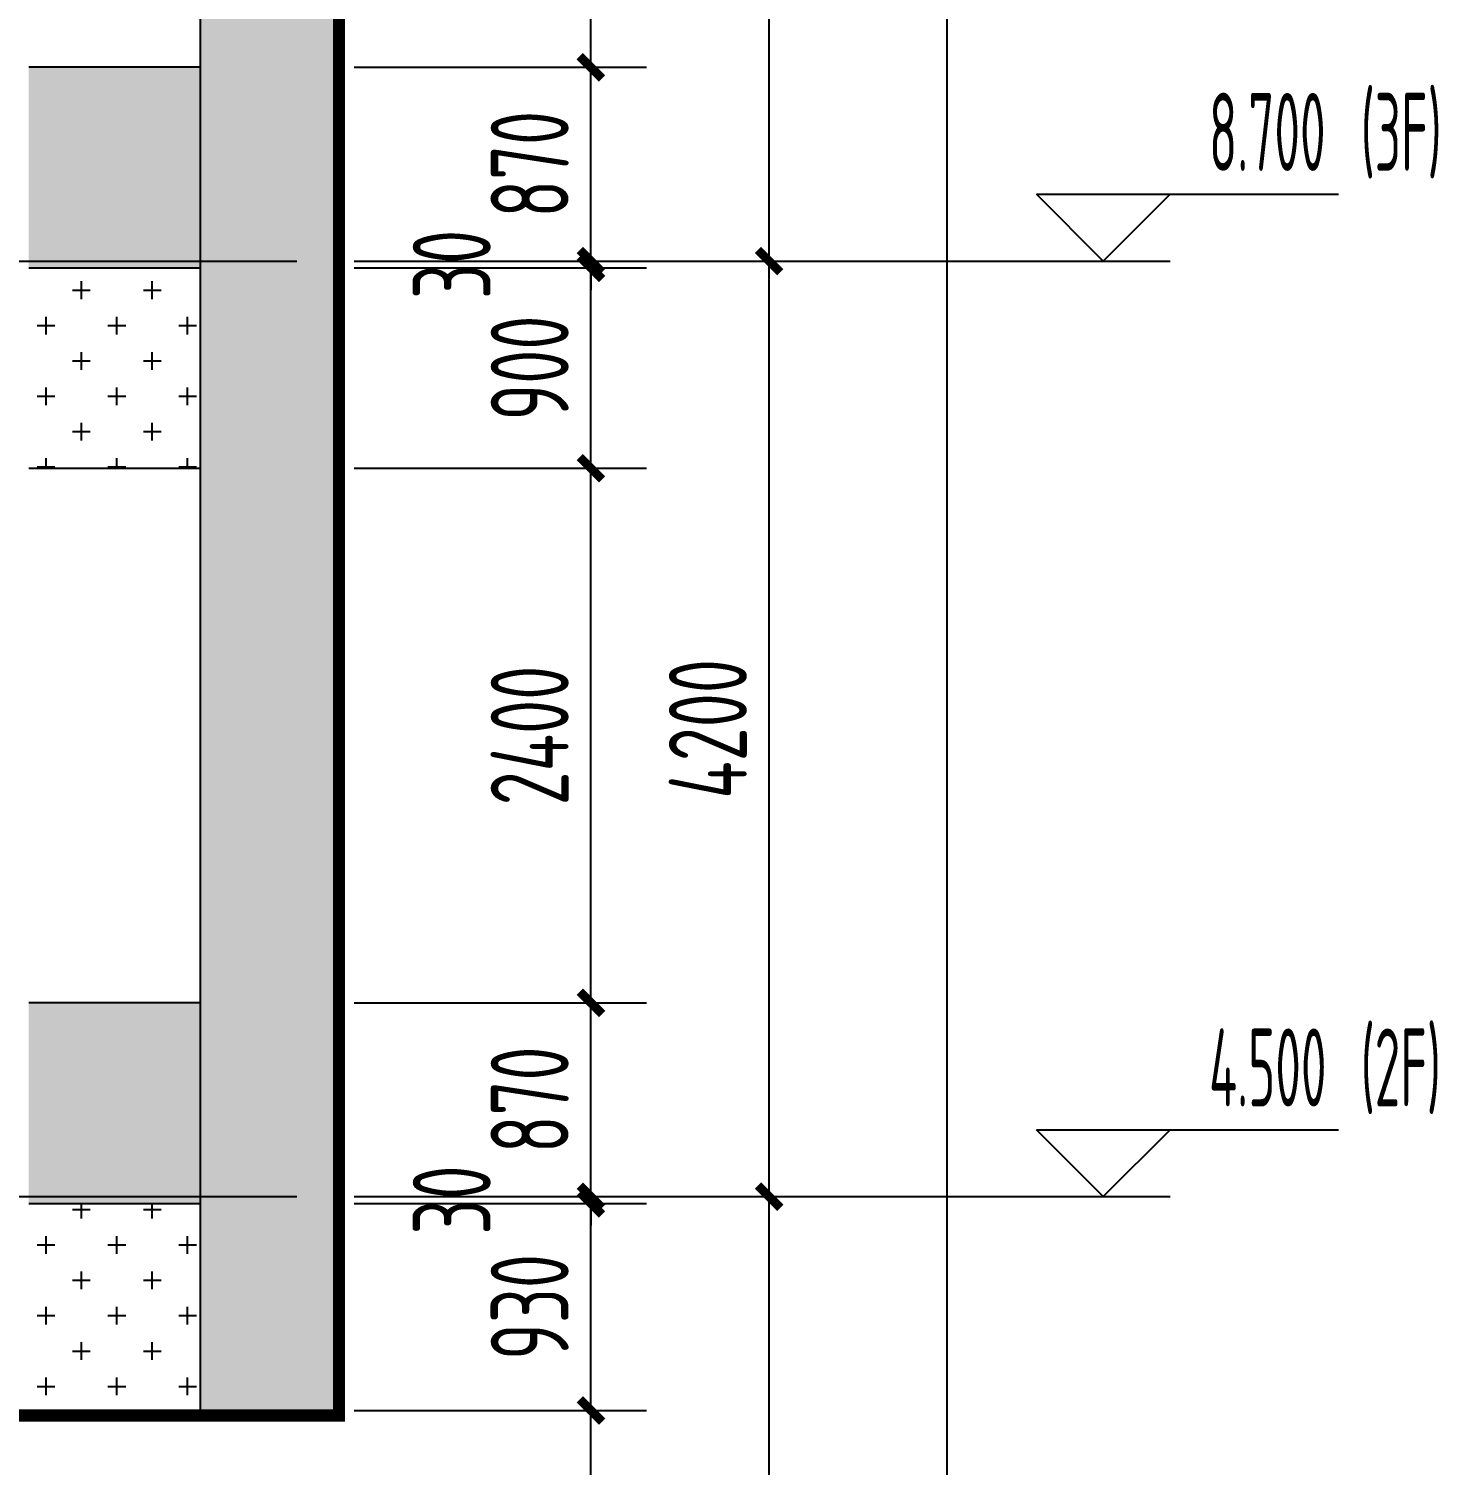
# Model space of a CAD drawing. Extents: x -863035 to 270371, y -8918 to 240488.
# Drawn here: x -262982 to -256653, y 150750 to 157199 of the extents above; entities that cross this region are included whole.
import ezdxf

# ---------------------------------------------------------------- set-up
doc = ezdxf.new("R2010")
doc.units = 0
doc.header["$LTSCALE"] = 1000
doc.header["$MEASUREMENT"] = 0
doc.linetypes.add('109-34 轴网$0$L1$0$$AUDIT_BAD_LTYPE1', pattern=[0])
for name, color, linetype in [('01-标注_尺寸', 124, 'Continuous'), ('01-标注_标高', 200, 'Continuous'), ('01-标注_轴线坐标', 132, 'Continuous'), ('02-TEXT_标注', 130, 'Continuous'), ('05-填充_156', 156, 'Continuous'), ('05-填充_18', 18, 'Continuous'), ('05-填充_天正', 26, 'Continuous'), ('A-C_窗', 140, 'Continuous'), ('E-立面', 255, 'Continuous'), ('E-立面轮廓', 241, 'Continuous')]:
    doc.layers.add(name, color=color, linetype=linetype)
doc.layers.add('04-不打印_辅助线', color=165, linetype='Continuous', plot=False)
doc.styles.add('_TCH_DIM', font='ROS1', dxfattribs={"width": 0.75, "bigfont": 'JD'})
doc.styles.add('_TCH_DIM_T3', font='ROS1', dxfattribs={"width": 0.75, "bigfont": 'JD'})
doc.dimstyles.new('_TCH_ARCH&&100', dxfattribs={"dimtxt": 350, "dimasz": 100, "dimexe": 250, "dimexo": 300, "dimgap": 100, "dimtad": 1, "dimdec": 0, "dimzin": 0, "dimdsep": 46, "dimtxsty": '_TCH_DIM_T3', "dimblk": 'ARCHTICK', "dimcen": 0.09, "dimclrt": 7, "dimazin": 2, "dimtfac": 1, "dimtdec": 0, "dimtix": 1, "dimtmove": 2, "dimatfit": 3, "dimfxl": 0, "dimtolj": 1, "dimtzin": 0, "dimarcsym": 0})

# ---------------------------------------------------------------- blocks, each defined once
blk = doc.blocks.new('_ArchTick')
at = {"color": 0, "linetype": 'ByBlock', "const_width": 0.4}
blk.add_lwpolyline([(-0.5, -0.5), (0.5, 0.5)], dxfattribs=at)
blk = doc.blocks.new('*D2363')
at = {"layer": '01-标注_轴线坐标', "color": 0, "lineweight": -2, "transparency": 16777216}
for p, q in [((51695.3, -10818.3), (53008.3, -10818.3)), ((52758.3, -15018.3), (52758.3, -10818.3)), ((51695.3, -15018.3), (53008.3, -15018.3))]:
    blk.add_line(p, q, dxfattribs=at)
at = {"layer": 'Defpoints', "color": 0, "transparency": 16777216}
for p in [(51395.3, -10818.3), (52758.3, -10818.3), (51395.3, -15018.3)]:
    blk.add_point(p, dxfattribs=at)
at = {"layer": '01-标注_轴线坐标', "color": 0, "lineweight": -2, "transparency": 16777216, "xscale": 100, "yscale": 100, "zscale": 100}
for p, rotation in [((52758.3, -10818.3), 90), ((52758.3, -15018.3), 270)]:
    blk.add_blockref('_ArchTick', p, dxfattribs=dict(at, rotation=rotation))
at = {"layer": '01-标注_轴线坐标', "color": 7, "transparency": 16777216, "insert": (52483.3, -12918.3), "char_height": 350, "attachment_point": 5, "rotation": 90, "style": '_TCH_DIM_T3'}
blk.add_mtext('\\A1;4200', dxfattribs=at)
blk = doc.blocks.new('*D2364')
at = {"layer": '01-标注_轴线坐标', "color": 0, "lineweight": -2, "transparency": 16777216}
for p, q in [((51695.3, -15018.3), (53008.3, -15018.3)), ((52758.3, -19218.3), (52758.3, -15018.3)), ((51695.3, -19218.3), (53008.3, -19218.3))]:
    blk.add_line(p, q, dxfattribs=at)
at = {"layer": 'Defpoints', "color": 0, "transparency": 16777216}
for p in [(51395.3, -15018.3), (52758.3, -15018.3), (51395.3, -19218.3)]:
    blk.add_point(p, dxfattribs=at)
at = {"layer": '01-标注_轴线坐标', "color": 0, "lineweight": -2, "transparency": 16777216, "xscale": 100, "yscale": 100, "zscale": 100}
for p, rotation in [((52758.3, -15018.3), 90), ((52758.3, -19218.3), 270)]:
    blk.add_blockref('_ArchTick', p, dxfattribs=dict(at, rotation=rotation))
at = {"layer": '01-标注_轴线坐标', "color": 7, "transparency": 16777216, "insert": (52483.3, -17118.3), "char_height": 350, "attachment_point": 5, "rotation": 90, "style": '_TCH_DIM_T3'}
blk.add_mtext('\\A1;4200', dxfattribs=at)
blk = doc.blocks.new('*D2365')
at = {"layer": '01-标注_轴线坐标', "color": 0, "lineweight": -2, "transparency": 16777216}
for p, q in [((51695.3, -19218.3), (53008.3, -19218.3)), ((52758.3, -23718.3), (52758.3, -19218.3)), ((51695.3, -23718.3), (53008.3, -23718.3))]:
    blk.add_line(p, q, dxfattribs=at)
at = {"layer": 'Defpoints', "color": 0, "transparency": 16777216}
for p in [(51395.3, -19218.3), (52758.3, -19218.3), (51395.3, -23718.3)]:
    blk.add_point(p, dxfattribs=at)
at = {"layer": '01-标注_轴线坐标', "color": 0, "lineweight": -2, "transparency": 16777216, "xscale": 100, "yscale": 100, "zscale": 100}
for p, rotation in [((52758.3, -19218.3), 90), ((52758.3, -23718.3), 270)]:
    blk.add_blockref('_ArchTick', p, dxfattribs=dict(at, rotation=rotation))
at = {"layer": '01-标注_轴线坐标', "color": 7, "transparency": 16777216, "insert": (52483.3, -21468.3), "char_height": 350, "attachment_point": 5, "rotation": 90, "style": '_TCH_DIM_T3'}
blk.add_mtext('\\A1;4500', dxfattribs=at)
blk = doc.blocks.new('*D2367')
at = {"layer": '01-标注_轴线坐标', "color": 0, "lineweight": -2, "transparency": 16777216}
for p, q in [((51195.3, -2918.3), (53808.3, -2918.3)), ((53558.3, -23818.3), (53558.3, -2918.3)), ((51195.3, -23818.3), (53808.3, -23818.3))]:
    blk.add_line(p, q, dxfattribs=at)
at = {"layer": 'Defpoints', "color": 0, "transparency": 16777216}
for p in [(50895.3, -2918.3), (53558.3, -2918.3), (50895.3, -23818.3)]:
    blk.add_point(p, dxfattribs=at)
at = {"layer": '01-标注_轴线坐标', "color": 0, "lineweight": -2, "transparency": 16777216, "xscale": 100, "yscale": 100, "zscale": 100}
for p, rotation in [((53558.3, -2918.3), 90), ((53558.3, -23818.3), 270)]:
    blk.add_blockref('_ArchTick', p, dxfattribs=dict(at, rotation=rotation))
at = {"layer": '01-标注_轴线坐标', "color": 7, "transparency": 16777216, "insert": (53283.3, -13368.3), "char_height": 350, "attachment_point": 5, "rotation": 90, "style": '_TCH_DIM_T3'}
blk.add_mtext('\\A1;20900', dxfattribs=at)
blk = doc.blocks.new('*D198')
at = {"layer": '01-标注_尺寸', "color": 0, "lineweight": -2, "transparency": 16777216}
for p, q in [((-261520.7, 159426.2), (-260207.7, 159426.2)), ((-260457.7, 157026.2), (-260457.7, 159426.2)), ((-261520.7, 157026.2), (-260207.7, 157026.2))]:
    blk.add_line(p, q, dxfattribs=at)
at = {"layer": 'Defpoints', "color": 0, "transparency": 16777216}
for p in [(-261820.7, 159426.2), (-260457.7, 159426.2), (-261820.7, 157026.2)]:
    blk.add_point(p, dxfattribs=at)
at = {"layer": '01-标注_尺寸', "color": 0, "lineweight": -2, "transparency": 16777216, "xscale": 100, "yscale": 100, "zscale": 100}
for p, rotation in [((-260457.7, 159426.2), 90), ((-260457.7, 157026.2), 270)]:
    blk.add_blockref('_ArchTick', p, dxfattribs=dict(at, rotation=rotation))
at = {"layer": '01-标注_尺寸', "color": 7, "transparency": 16777216, "insert": (-260732.7, 158226.2), "char_height": 350, "attachment_point": 5, "rotation": 90, "style": '_TCH_DIM_T3'}
blk.add_mtext('\\A1;2400', dxfattribs=at)
blk = doc.blocks.new('*D199')
at = {"layer": '01-标注_尺寸', "color": 0, "lineweight": -2, "transparency": 16777216}
for p, q in [((-261520.7, 157026.2), (-260207.7, 157026.2)), ((-260457.7, 156156.2), (-260457.7, 157026.2)), ((-261520.7, 156156.2), (-260207.7, 156156.2))]:
    blk.add_line(p, q, dxfattribs=at)
at = {"layer": 'Defpoints', "color": 0, "transparency": 16777216}
for p in [(-261820.7, 157026.2), (-260457.7, 157026.2), (-261820.7, 156156.2)]:
    blk.add_point(p, dxfattribs=at)
at = {"layer": '01-标注_尺寸', "color": 0, "lineweight": -2, "transparency": 16777216, "xscale": 100, "yscale": 100, "zscale": 100}
for p, rotation in [((-260457.7, 157026.2), 90), ((-260457.7, 156156.2), 270)]:
    blk.add_blockref('_ArchTick', p, dxfattribs=dict(at, rotation=rotation))
at = {"layer": '01-标注_尺寸', "color": 7, "transparency": 16777216, "insert": (-260732.7, 156591.2), "char_height": 350, "attachment_point": 5, "rotation": 90, "style": '_TCH_DIM_T3'}
blk.add_mtext('\\A1;870', dxfattribs=at)
blk = doc.blocks.new('*D200')
at = {"layer": '01-标注_尺寸', "color": 0, "lineweight": -2, "transparency": 16777216}
for p, q in [((-260457.7, 156156.2), (-260457.7, 156256.2)), ((-261520.7, 156156.2), (-260207.7, 156156.2)), ((-260457.7, 156126.2), (-260457.7, 156156.2)), ((-261520.7, 156126.2), (-260207.7, 156126.2)), ((-260457.7, 156126.2), (-260457.7, 156026.2))]:
    blk.add_line(p, q, dxfattribs=at)
at = {"layer": 'Defpoints', "color": 0, "transparency": 16777216}
for p in [(-261820.7, 156156.2), (-260457.7, 156156.2), (-261820.7, 156126.2)]:
    blk.add_point(p, dxfattribs=at)
at = {"layer": '01-标注_尺寸', "color": 0, "lineweight": -2, "transparency": 16777216, "xscale": 100, "yscale": 100, "zscale": 100}
for p, rotation in [((-260457.7, 156156.2), 270), ((-260457.7, 156126.2), 90)]:
    blk.add_blockref('_ArchTick', p, dxfattribs=dict(at, rotation=rotation))
at = {"layer": '01-标注_尺寸', "color": 7, "transparency": 16777216, "insert": (-261082.7, 156141.2), "char_height": 350, "attachment_point": 5, "rotation": 90, "style": '_TCH_DIM_T3'}
blk.add_mtext('\\A1;30', dxfattribs=at)
blk = doc.blocks.new('*D201')
at = {"layer": '01-标注_尺寸', "color": 0, "lineweight": -2, "transparency": 16777216}
for p, q in [((-261520.7, 156126.2), (-260207.7, 156126.2)), ((-260457.7, 155226.2), (-260457.7, 156126.2)), ((-261520.7, 155226.2), (-260207.7, 155226.2))]:
    blk.add_line(p, q, dxfattribs=at)
at = {"layer": 'Defpoints', "color": 0, "transparency": 16777216}
for p in [(-261820.7, 156126.2), (-260457.7, 156126.2), (-261820.7, 155226.2)]:
    blk.add_point(p, dxfattribs=at)
at = {"layer": '01-标注_尺寸', "color": 0, "lineweight": -2, "transparency": 16777216, "xscale": 100, "yscale": 100, "zscale": 100}
for p, rotation in [((-260457.7, 156126.2), 90), ((-260457.7, 155226.2), 270)]:
    blk.add_blockref('_ArchTick', p, dxfattribs=dict(at, rotation=rotation))
at = {"layer": '01-标注_尺寸', "color": 7, "transparency": 16777216, "insert": (-260732.7, 155676.2), "char_height": 350, "attachment_point": 5, "rotation": 90, "style": '_TCH_DIM_T3'}
blk.add_mtext('\\A1;900', dxfattribs=at)
blk = doc.blocks.new('*D202')
at = {"layer": '01-标注_尺寸', "color": 0, "lineweight": -2, "transparency": 16777216}
for p, q in [((-261520.7, 155226.2), (-260207.7, 155226.2)), ((-260457.7, 152826.2), (-260457.7, 155226.2)), ((-261520.7, 152826.2), (-260207.7, 152826.2))]:
    blk.add_line(p, q, dxfattribs=at)
at = {"layer": 'Defpoints', "color": 0, "transparency": 16777216}
for p in [(-261820.7, 155226.2), (-260457.7, 155226.2), (-261820.7, 152826.2)]:
    blk.add_point(p, dxfattribs=at)
at = {"layer": '01-标注_尺寸', "color": 0, "lineweight": -2, "transparency": 16777216, "xscale": 100, "yscale": 100, "zscale": 100}
for p, rotation in [((-260457.7, 155226.2), 90), ((-260457.7, 152826.2), 270)]:
    blk.add_blockref('_ArchTick', p, dxfattribs=dict(at, rotation=rotation))
at = {"layer": '01-标注_尺寸', "color": 7, "transparency": 16777216, "insert": (-260732.7, 154026.2), "char_height": 350, "attachment_point": 5, "rotation": 90, "style": '_TCH_DIM_T3'}
blk.add_mtext('\\A1;2400', dxfattribs=at)
blk = doc.blocks.new('*D203')
at = {"layer": '01-标注_尺寸', "color": 0, "lineweight": -2, "transparency": 16777216}
for p, q in [((-261520.7, 152826.2), (-260207.7, 152826.2)), ((-260457.7, 151956.2), (-260457.7, 152826.2)), ((-261520.7, 151956.2), (-260207.7, 151956.2))]:
    blk.add_line(p, q, dxfattribs=at)
at = {"layer": 'Defpoints', "color": 0, "transparency": 16777216}
for p in [(-261820.7, 152826.2), (-260457.7, 152826.2), (-261820.7, 151956.2)]:
    blk.add_point(p, dxfattribs=at)
at = {"layer": '01-标注_尺寸', "color": 0, "lineweight": -2, "transparency": 16777216, "xscale": 100, "yscale": 100, "zscale": 100}
for p, rotation in [((-260457.7, 152826.2), 90), ((-260457.7, 151956.2), 270)]:
    blk.add_blockref('_ArchTick', p, dxfattribs=dict(at, rotation=rotation))
at = {"layer": '01-标注_尺寸', "color": 7, "transparency": 16777216, "insert": (-260732.7, 152391.2), "char_height": 350, "attachment_point": 5, "rotation": 90, "style": '_TCH_DIM_T3'}
blk.add_mtext('\\A1;870', dxfattribs=at)
blk = doc.blocks.new('*D204')
at = {"layer": '01-标注_尺寸', "color": 0, "lineweight": -2, "transparency": 16777216}
for p, q in [((-260457.7, 151956.2), (-260457.7, 152056.2)), ((-261520.7, 151956.2), (-260207.7, 151956.2)), ((-260457.7, 151926.2), (-260457.7, 151956.2)), ((-261520.7, 151926.2), (-260207.7, 151926.2)), ((-260457.7, 151926.2), (-260457.7, 151826.2))]:
    blk.add_line(p, q, dxfattribs=at)
at = {"layer": 'Defpoints', "color": 0, "transparency": 16777216}
for p in [(-261820.7, 151956.2), (-260457.7, 151956.2), (-261820.7, 151926.2)]:
    blk.add_point(p, dxfattribs=at)
at = {"layer": '01-标注_尺寸', "color": 0, "lineweight": -2, "transparency": 16777216, "xscale": 100, "yscale": 100, "zscale": 100}
for p, rotation in [((-260457.7, 151956.2), 270), ((-260457.7, 151926.2), 90)]:
    blk.add_blockref('_ArchTick', p, dxfattribs=dict(at, rotation=rotation))
at = {"layer": '01-标注_尺寸', "color": 7, "transparency": 16777216, "insert": (-261082.7, 151941.2), "char_height": 350, "attachment_point": 5, "rotation": 90, "style": '_TCH_DIM_T3'}
blk.add_mtext('\\A1;30', dxfattribs=at)
blk = doc.blocks.new('*D205')
at = {"layer": '01-标注_尺寸', "color": 0, "lineweight": -2, "transparency": 16777216}
for p, q in [((-261520.7, 151926.2), (-260207.7, 151926.2)), ((-260457.7, 150996.2), (-260457.7, 151926.2)), ((-261520.7, 150996.2), (-260207.7, 150996.2))]:
    blk.add_line(p, q, dxfattribs=at)
at = {"layer": 'Defpoints', "color": 0, "transparency": 16777216}
for p in [(-261820.7, 151926.2), (-260457.7, 151926.2), (-261820.7, 150996.2)]:
    blk.add_point(p, dxfattribs=at)
at = {"layer": '01-标注_尺寸', "color": 0, "lineweight": -2, "transparency": 16777216, "xscale": 100, "yscale": 100, "zscale": 100}
for p, rotation in [((-260457.7, 151926.2), 90), ((-260457.7, 150996.2), 270)]:
    blk.add_blockref('_ArchTick', p, dxfattribs=dict(at, rotation=rotation))
at = {"layer": '01-标注_尺寸', "color": 7, "transparency": 16777216, "insert": (-260732.7, 151461.2), "char_height": 350, "attachment_point": 5, "rotation": 90, "style": '_TCH_DIM_T3'}
blk.add_mtext('\\A1;930', dxfattribs=at)
blk = doc.blocks.new('*D206')
at = {"layer": '01-标注_尺寸', "color": 0, "lineweight": -2, "transparency": 16777216}
for p, q in [((-261520.7, 150996.2), (-260207.7, 150996.2)), ((-260457.7, 148356.2), (-260457.7, 150996.2)), ((-261520.7, 148356.2), (-260207.7, 148356.2))]:
    blk.add_line(p, q, dxfattribs=at)
at = {"layer": 'Defpoints', "color": 0, "transparency": 16777216}
for p in [(-261820.7, 150996.2), (-260457.7, 150996.2), (-261820.7, 148356.2)]:
    blk.add_point(p, dxfattribs=at)
at = {"layer": '01-标注_尺寸', "color": 0, "lineweight": -2, "transparency": 16777216, "xscale": 100, "yscale": 100, "zscale": 100}
for p, rotation in [((-260457.7, 150996.2), 90), ((-260457.7, 148356.2), 270)]:
    blk.add_blockref('_ArchTick', p, dxfattribs=dict(at, rotation=rotation))
at = {"layer": '01-标注_尺寸', "color": 7, "transparency": 16777216, "insert": (-260732.7, 149676.2), "char_height": 350, "attachment_point": 5, "rotation": 90, "style": '_TCH_DIM_T3'}
blk.add_mtext('\\A1;2640', dxfattribs=at)
blk = doc.blocks.new('hgrsjhytd')
at = {"layer": '05-填充_156'}
h = blk.add_hatch(dxfattribs=at)
h.set_pattern_fill('CROSS', color=136, scale=100, angle=-90)
h.set_pattern_definition([(360, (34871.21, -217830.64), (158.75, 158.75), [79.375, -238.125]), (90, (34910.9, -217870.32), (-158.75, 158.75), [79.375, -238.125])])
h.paths.add_polyline_path([(50203.9, -15048.3), (49433.9, -15048.3), (49433.9, -15948.3), (50203.9, -15948.3)])
h = blk.add_hatch(dxfattribs=at)
h.set_pattern_fill('CROSS', color=136, scale=100, angle=-90)
h.set_pattern_definition([(360, (34871.21, -217830.64), (158.75, 158.75), [79.375, -238.125]), (90, (34910.9, -217870.32), (-158.75, 158.75), [79.375, -238.125])])
h.paths.add_polyline_path([(50203.9, -19248.3), (49433.9, -19248.3), (49433.9, -20178.3), (50203.9, -20178.3)])
at = {"layer": '05-填充_18'}
h = blk.add_hatch(color=256, dxfattribs=at)
h.dxf.hatch_style = 1
h.paths.add_polyline_path([(50803.9, -9518.3), (50203.9, -9518.3), (50203.9, -20178.3), (50803.9, -20178.3)])
at = {"layer": '05-填充_天正'}
h = blk.add_hatch(dxfattribs=at)
h.set_pattern_fill('AR-CONC', color=256, scale=200)
h.set_pattern_definition([(50, (141203.1, -171174.53), (364.36934, -31.87817), [38.1, -419.1]), (355, (141203.1, -171174.53), (-70.48565, 382.1133), [30.48, -335.28]), (100.451, (141233.47, -171177.2), (293.885, 350.2334), [32.38, -356.18]), (46.1842, (141203.1, -171072.93), (542.1581, -84.0847), [57.15, -628.65]), (96.6356, (141248.3, -171079.94), (474.8085, 494.8511), [48.57, -534.27]), (351.184, (141203.1, -171072.93), (474.8092, 494.8502), [45.72, -502.92]), (21, (141253.9, -171098.33), (303.22976, -204.53104), [38.1, -419.1]), (326, (141253.9, -171098.33), (123.60406, 368.3759), [30.48, -335.28]), (71.4514, (141279.17, -171115.38), (426.833, 163.8457), [32.38, -356.18]), (37.5, (141203.1, -171174.53), (6.17721, 169.11008), [0, -331.216, 0, -340.36, 0, -336.55]), (7.5, (141203.1, -171174.53), (133.63933, 200.36115), [0, -194.056, 0, -323.596, 0, -128.27]), (327.5, (141089.82, -171174.53), (271.18119, -11.45749), [0, -127, 0, -396.24, 0, -525.78]), (317.5, (141039.02, -171174.53), (296.25836, 50.85298), [0, -165.1, 0, -263.144, 0, -373.38])])
h.paths.add_polyline_path([(49433.9, -15048.3), (50203.9, -15048.3), (50203.9, -14148.3), (49433.9, -14148.3)])
h.paths.add_polyline_path([(48033.9, -15048.3), (49373.9, -15048.3), (49373.9, -14148.3), (48033.9, -14148.3)])
h.paths.add_polyline_path([(43833.9, -15048.3), (45173.9, -15048.3), (45173.9, -14148.3), (43833.9, -14148.3)])
h.paths.add_polyline_path([(42433.9, -15048.3), (43773.9, -15048.3), (43773.9, -14148.3), (42433.9, -14148.3)])
h.paths.add_polyline_path([(41033.9, -14148.3), (42373.9, -14148.3), (42373.9, -15048.3), (41033.9, -15048.3)])
h.paths.add_polyline_path([(39633.9, -15048.3), (40973.9, -15048.3), (40973.9, -14148.3), (39633.9, -14148.3)])
h.paths.add_polyline_path([(35433.9, -15048.3), (36773.9, -15048.3), (36773.9, -14148.3), (35433.9, -14148.3)])
h.paths.add_polyline_path([(34033.9, -15048.3), (35373.9, -15048.3), (35373.9, -14148.3), (34033.9, -14148.3)])
h.paths.add_polyline_path([(32633.9, -15048.3), (33973.9, -15048.3), (33973.9, -14148.3), (32633.9, -14148.3)])
h.paths.add_polyline_path([(31233.9, -15048.3), (32573.9, -15048.3), (32573.9, -14148.3), (31233.9, -14148.3)])
h.paths.add_polyline_path([(27033.9, -14148.3), (28373.9, -14148.3), (28373.9, -15048.3), (27033.9, -15048.3)])
h.paths.add_polyline_path([(25633.9, -15048.3), (26973.9, -15048.3), (26973.9, -14148.3), (25633.9, -14148.3)])
h.paths.add_polyline_path([(24233.9, -14148.3), (25573.9, -14148.3), (25573.9, -15048.3), (24233.9, -15048.3)])
h.paths.add_polyline_path([(22833.9, -15048.3), (24173.9, -15048.3), (24173.9, -14148.3), (22833.9, -14148.3)])
h.paths.add_polyline_path([(18633.9, -15048.3), (19973.9, -15048.3), (19973.9, -14148.3), (18633.9, -14148.3)])
h.paths.add_polyline_path([(17803.9, -15048.3), (18573.9, -15048.3), (18573.9, -14148.3), (17803.9, -14148.3)])
h.paths.add_polyline_path([(17233.9, -15048.3), (17603.9, -15048.3), (17603.9, -14148.3), (17233.9, -14148.3)])
h.paths.add_polyline_path([(16403.9, -14148.3), (17173.9, -14148.3), (17173.9, -15048.3), (16403.9, -15048.3)])
h.paths.add_polyline_path([(15833.9, -15048.3), (16403.9, -15048.3), (16403.9, -14148.3), (15833.9, -14148.3)])
h.paths.add_polyline_path([(14433.9, -15048.3), (15773.9, -15048.3), (15773.9, -14148.3), (14433.9, -14148.3)])
h.paths.add_polyline_path([(10233.9, -15048.3), (11573.9, -15048.3), (11573.9, -14148.3), (10233.9, -14148.3)])
h.paths.add_polyline_path([(9403.9, -15048.3), (10173.9, -15048.3), (10173.9, -14148.3), (9403.9, -14148.3)])
h.paths.add_polyline_path([(8003.9, -15048.3), (8803.9, -15048.3), (8803.9, -14148.3), (8003.9, -14148.3)])
h = blk.add_hatch(dxfattribs=at)
h.set_pattern_fill('AR-CONC', color=256, scale=200)
h.set_pattern_definition([(50, (141203.1, -175374.53), (364.36934, -31.87817), [38.1, -419.1]), (355, (141203.1, -175374.53), (-70.48565, 382.1133), [30.48, -335.28]), (100.451, (141233.47, -175377.2), (293.885, 350.2334), [32.38, -356.18]), (46.1842, (141203.1, -175272.93), (542.1581, -84.0847), [57.15, -628.65]), (96.6356, (141248.3, -175279.94), (474.8085, 494.8511), [48.57, -534.27]), (351.184, (141203.1, -175272.93), (474.8092, 494.8502), [45.72, -502.92]), (21, (141253.9, -175298.33), (303.22976, -204.53104), [38.1, -419.1]), (326, (141253.9, -175298.33), (123.60406, 368.3759), [30.48, -335.28]), (71.4514, (141279.17, -175315.38), (426.833, 163.8457), [32.38, -356.18]), (37.5, (141203.1, -175374.53), (6.17721, 169.11008), [0, -331.216, 0, -340.36, 0, -336.55]), (7.5, (141203.1, -175374.53), (133.63933, 200.36115), [0, -194.056, 0, -323.596, 0, -128.27]), (327.5, (141089.82, -175374.53), (271.18119, -11.45749), [0, -127, 0, -396.24, 0, -525.78]), (317.5, (141039.02, -175374.53), (296.25836, 50.85298), [0, -165.1, 0, -263.144, 0, -373.38])])
h.paths.add_polyline_path([(49433.9, -19248.3), (50203.9, -19248.3), (50203.9, -18348.3), (49433.9, -18348.3)])
h.paths.add_polyline_path([(48033.9, -19248.3), (49373.9, -19248.3), (49373.9, -18348.3), (48033.9, -18348.3)])
h.paths.add_polyline_path([(43833.9, -19248.3), (45173.9, -19248.3), (45173.9, -18348.3), (43833.9, -18348.3)])
h.paths.add_polyline_path([(42433.9, -19248.3), (43773.9, -19248.3), (43773.9, -18348.3), (42433.9, -18348.3)])
h.paths.add_polyline_path([(41033.9, -18348.3), (42373.9, -18348.3), (42373.9, -19248.3), (41033.9, -19248.3)])
h.paths.add_polyline_path([(39633.9, -19248.3), (40973.9, -19248.3), (40973.9, -18348.3), (39633.9, -18348.3)])
h.paths.add_polyline_path([(35433.9, -19248.3), (36773.9, -19248.3), (36773.9, -18348.3), (35433.9, -18348.3)])
h.paths.add_polyline_path([(34033.9, -19248.3), (35373.9, -19248.3), (35373.9, -18348.3), (34033.9, -18348.3)])
h.paths.add_polyline_path([(32633.9, -19248.3), (33973.9, -19248.3), (33973.9, -18348.3), (32633.9, -18348.3)])
h.paths.add_polyline_path([(31233.9, -19248.3), (32573.9, -19248.3), (32573.9, -18348.3), (31233.9, -18348.3)])
h.paths.add_polyline_path([(27033.9, -18348.3), (28373.9, -18348.3), (28373.9, -19248.3), (27033.9, -19248.3)])
h.paths.add_polyline_path([(25633.9, -19248.3), (26973.9, -19248.3), (26973.9, -18348.3), (25633.9, -18348.3)])
h.paths.add_polyline_path([(24233.9, -18348.3), (25573.9, -18348.3), (25573.9, -19248.3), (24233.9, -19248.3)])
h.paths.add_polyline_path([(22833.9, -19248.3), (24173.9, -19248.3), (24173.9, -18348.3), (22833.9, -18348.3)])
h.paths.add_polyline_path([(18633.9, -19248.3), (19973.9, -19248.3), (19973.9, -18348.3), (18633.9, -18348.3)])
h.paths.add_polyline_path([(17803.9, -19248.3), (18573.9, -19248.3), (18573.9, -18348.3), (17803.9, -18348.3)])
h.paths.add_polyline_path([(17233.9, -19248.3), (17603.9, -19248.3), (17603.9, -18348.3), (17233.9, -18348.3)])
h.paths.add_polyline_path([(16403.9, -18348.3), (17173.9, -18348.3), (17173.9, -19248.3), (16403.9, -19248.3)])
h.paths.add_polyline_path([(15833.9, -19248.3), (16403.9, -19248.3), (16403.9, -18348.3), (15833.9, -18348.3)])
h.paths.add_polyline_path([(14433.9, -19248.3), (15773.9, -19248.3), (15773.9, -18348.3), (14433.9, -18348.3)])
h.paths.add_polyline_path([(10233.9, -19248.3), (11573.9, -19248.3), (11573.9, -18348.3), (10233.9, -18348.3)])
h.paths.add_polyline_path([(9403.9, -19248.3), (10173.9, -19248.3), (10173.9, -18348.3), (9403.9, -18348.3)])
h.paths.add_polyline_path([(8003.9, -19248.3), (8803.9, -19248.3), (8803.9, -18348.3), (8003.9, -18348.3)])
at = {"layer": '01-标注_标高'}
for p, q in [((54258.3, -15018.3), (53958.3, -14718.3)), ((53958.3, -14718.3), (55314.8, -14718.3)), ((54258.3, -15018.3), (54558.3, -14718.3)), ((52758.3, -15018.3), (54558.3, -15018.3)), ((54258.3, -19218.3), (53958.3, -18918.3)), ((53958.3, -18918.3), (55314.8, -18918.3)), ((54258.3, -19218.3), (54558.3, -18918.3)), ((52758.3, -19218.3), (54558.3, -19218.3))]:
    blk.add_line(p, q, dxfattribs=at)
at = {"layer": '04-不打印_辅助线'}
for points in [[(5587.2, -15018.3), (50637.1, -15018.3)], [(5587.2, -19218.3), (50637.1, -19218.3)]]:
    blk.add_lwpolyline(points, dxfattribs=at)
at = {"layer": 'A-C_窗'}
for points in [[(50203.9, -14148.3), (49433.9, -14148.3)], [(49433.9, -15048.3), (50203.9, -15048.3)], [(49433.9, -15948.3), (50203.9, -15948.3)], [(50203.9, -18348.3), (49433.9, -18348.3)], [(49433.9, -19248.3), (50203.9, -19248.3)]]:
    blk.add_lwpolyline(points, dxfattribs=at)
at = {"layer": 'E-立面', "linetype": '109-34 轴网$0$L1$0$$AUDIT_BAD_LTYPE1'}
for points in [[(29003.9, -9518.3), (50803.9, -9518.3), (50803.9, -20178.3), (7803.9, -20178.3), (7803.9, -4818.3), (14363.9, -4818.3)], [(50203.9, -9518.3), (50203.9, -20178.3)]]:
    blk.add_lwpolyline(points, dxfattribs=at)
at = {"layer": 'E-立面轮廓', "const_width": 50}
blk.add_lwpolyline([(28978.9, -20178.3), (28978.9, -9493.3), (50828.9, -9493.3), (50828.9, -20203.3), (7778.9, -20203.3), (7778.9, -4793.3), (14388.9, -4793.3), (14388.9, -5293.3)], dxfattribs=at)
at = {"layer": '02-TEXT_标注', "style": '_TCH_DIM', "width": 0.5625}
for s, p in [('(3F)', (55414.8, -14613.3)), ('8.700', (54733.6, -14613.3)), ('(2F)', (55414.8, -18813.3)), ('4.500', (54733.6, -18813.3))]:
    blk.add_text(s, height=350, dxfattribs=at).set_placement(p)
at = {"layer": '01-标注_轴线坐标'}
for p1, p2, distance, picture, middle in [((50895.3, -23818.3), (50895.3, -2918.3), -2663, '*D2367', (53283.3, -13368.3)), ((51395.3, -15018.3), (51395.3, -10818.3), -1363, '*D2363', (52483.3, -12918.3)), ((51395.3, -19218.3), (51395.3, -15018.3), -1363, '*D2364', (52483.3, -17118.3)), ((51395.3, -23718.3), (51395.3, -19218.3), -1363, '*D2365', (52483.3, -21468.3))]:
    dim = blk.add_aligned_dim(p1=p1, p2=p2, distance=distance, dimstyle='_TCH_ARCH&&100', dxfattribs=at)
    dim.commit()
    dim.dimension.update_dxf_attribs({"geometry": picture, "text_midpoint": middle})

msp = doc.modelspace()

# ---------------------------------------------------------------- block references
msp.add_blockref('hgrsjhytd', (-312416, 171174.5))

# ---------------------------------------------------------------- next in the draw order: dimensions: what is measured, and where the dimension line sits
at = {"layer": '01-标注_尺寸'}
for p1, p2, picture, middle in [((-261820.7, 157026.2), (-261820.7, 159426.2), '*D198', (-260732.7, 158226.2)), ((-261820.7, 156156.2), (-261820.7, 157026.2), '*D199', (-260732.7, 156591.2)), ((-261820.7, 155226.2), (-261820.7, 156126.2), '*D201', (-260732.7, 155676.2)), ((-261820.7, 152826.2), (-261820.7, 155226.2), '*D202', (-260732.7, 154026.2)), ((-261820.7, 151956.2), (-261820.7, 152826.2), '*D203', (-260732.7, 152391.2)), ((-261820.7, 150996.2), (-261820.7, 151926.2), '*D205', (-260732.7, 151461.2)), ((-261820.7, 148356.2), (-261820.7, 150996.2), '*D206', (-260732.7, 149676.2))]:
    dim = msp.add_aligned_dim(p1=p1, p2=p2, distance=-1363, dimstyle='_TCH_ARCH&&100', dxfattribs=at)
    dim.commit()
    dim.dimension.update_dxf_attribs({"geometry": picture, "text_midpoint": middle})
for base, p1, p2, picture, middle in [((-260457.7, 156156.2), (-261820.7, 156126.2), (-261820.7, 156156.2), '*D200', (-261082.7, 156141.2)), ((-260457.7, 151956.2), (-261820.7, 151926.2), (-261820.7, 151956.2), '*D204', (-261082.7, 151941.2))]:
    dim = msp.add_linear_dim(base=base, p1=p1, p2=p2, angle=90, dimstyle='_TCH_ARCH&&100', dxfattribs=at)
    dim.commit()
    dim.dimension.update_dxf_attribs({"geometry": picture, "text_midpoint": middle, "dimtype": 161})

doc.saveas('drawing.dxf')
